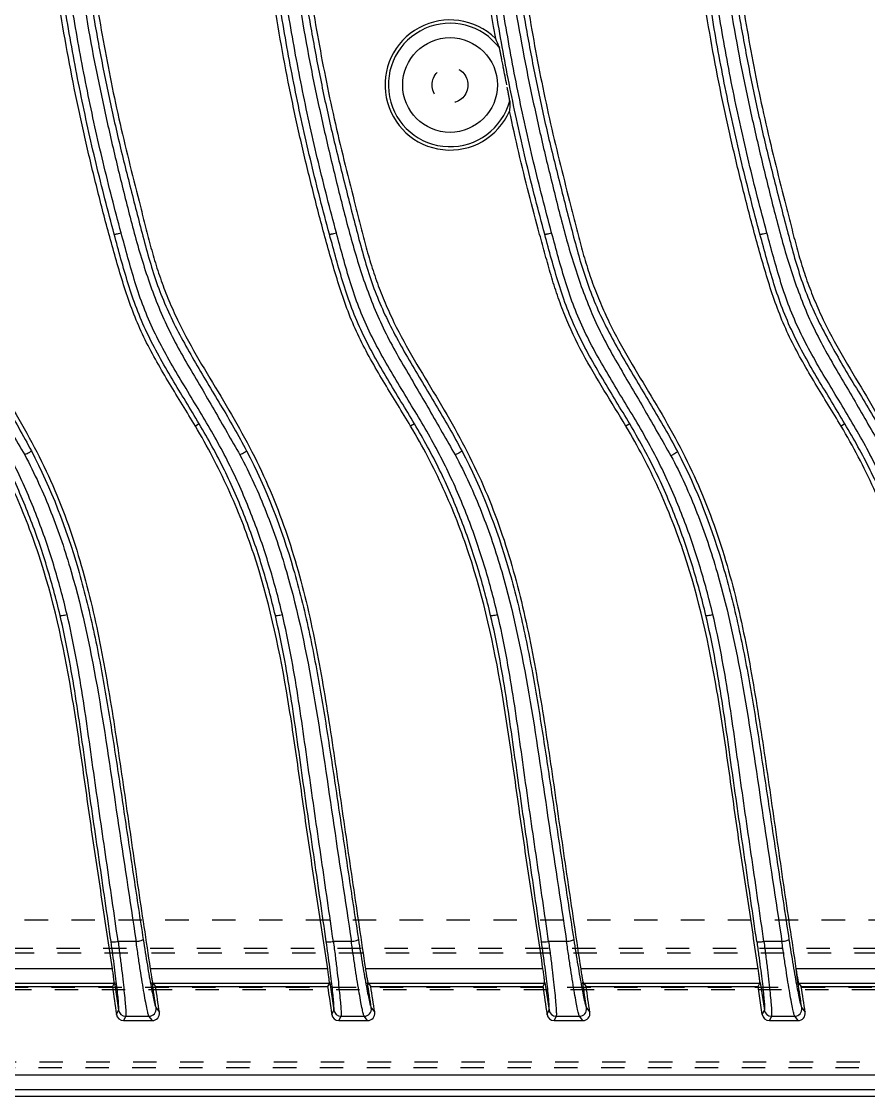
# Model space of a CAD drawing. Header units: millimetres. Extents: x -946 to 3963, y -10008 to 1396.
# Drawn here: x -6.6 to 52.4, y -13.9 to 61 of the extents above; entities that cross this region are included whole.
import ezdxf

# ---------------------------------------------------------------- set-up
doc = ezdxf.new("R2010")
doc.units = ezdxf.units.MM
doc.header["$LTSCALE"] = 16.335
doc.linetypes.add('HIDDEN', pattern=[0.2, 0.1, -0.1])
doc.layers.get('0').update_dxf_attribs({"linetype": 'CONTINUOUS'})
doc.layers.add('DEFAULT_2', color=8, linetype='HIDDEN')

msp = doc.modelspace()

# ---------------------------------------------------------------- linework, layer by layer
at = {"color": 7, "linetype": 'Continuous'}
for p, q in [((5.783, 32.962), (5.515, 32.803)), ((20.783, 32.962), (20.515, 32.803)), ((35.783, 32.962), (35.515, 32.803)), ((50.783, 32.962), (50.515, 32.803)), ((1.384, -3.115), (0.13, -3.115)), ((16.384, -3.115), (15.13, -3.115)), ((31.384, -3.115), (30.13, -3.115)), ((46.384, -3.115), (45.13, -3.115)), ((-0.264, -5.018), (-12.635, -5.018)), ((14.736, -5.018), (2.365, -5.018)), ((29.736, -5.018), (17.365, -5.018)), ((44.736, -5.018), (32.365, -5.018)), ((59.736, -5.018), (47.365, -5.018)), ((47.507, -5.967), (47.37, -5.056)), ((-0.123, -5.967), (-0.272, -6.25)), ((-0.123, -5.967), (0.163, -7.895)), ((2.507, -5.967), (2.74, -6.25)), ((14.877, -5.967), (14.728, -6.25)), ((14.877, -5.967), (15.163, -7.895)), ((17.507, -5.967), (17.74, -6.25)), ((29.877, -5.967), (29.728, -6.25)), ((29.877, -5.967), (30.163, -7.895)), ((32.507, -5.967), (32.74, -6.25)), ((44.728, -6.25), (44.877, -5.967)), ((44.877, -5.967), (45.163, -7.895)), ((-12.452, -6.017), (-0.149, -6.017)), ((-12.26, -6.25), (-0.272, -6.25)), ((2.548, -6.017), (14.851, -6.017)), ((2.74, -6.25), (14.728, -6.25)), ((17.548, -6.017), (29.851, -6.017)), ((17.74, -6.25), (29.728, -6.25)), ((32.548, -6.017), (44.851, -6.017)), ((32.74, -6.25), (44.728, -6.25)), ((45.017, -8.199), (44.728, -6.25)), ((47.548, -6.017), (59.851, -6.017)), ((47.548, -6.017), (47.74, -6.25)), ((47.74, -6.25), (59.728, -6.25)), ((0.017, -8.199), (0.163, -7.895)), ((2.773, -7.748), (3.009, -8.052)), ((15.017, -8.199), (15.163, -7.895)), ((17.773, -7.748), (18.009, -8.052)), ((30.017, -8.199), (30.163, -7.895)), ((32.773, -7.748), (33.009, -8.052)), ((45.017, -8.199), (45.163, -7.895)), ((47.773, -7.748), (48.009, -8.052)), ((0.657, -8.322), (0.511, -8.625)), ((0.511, -8.625), (2.515, -8.625)), ((0.657, -8.322), (2.279, -8.322)), ((2.515, -8.625), (2.279, -8.322)), ((15.657, -8.322), (15.511, -8.625)), ((15.511, -8.625), (17.515, -8.625)), ((15.657, -8.322), (17.279, -8.322)), ((17.515, -8.625), (17.279, -8.322)), ((30.657, -8.322), (30.511, -8.625)), ((30.511, -8.625), (32.515, -8.625)), ((30.657, -8.322), (32.279, -8.322)), ((32.515, -8.625), (32.279, -8.322)), ((45.657, -8.322), (45.511, -8.625)), ((45.511, -8.625), (47.515, -8.625)), ((45.657, -8.322), (47.279, -8.322)), ((47.515, -8.625), (47.279, -8.322)), ((113.459, -12.431), (-62.541, -12.431)), ((-62.517, -13.429), (113.434, -13.429)), ((139.64, -13.919), (-83.119, -13.919))]:
    msp.add_line(p, q, dxfattribs=at)
msp.add_circle((23.261, 56.581), 3.301, dxfattribs=at)
for centre, radius, start, end in [((176.359, 86.544), 152.301, 179.98605, 190.10122), ((23.261, 56.581), 4.533, 45.82728, 336.26085), ((23.261, 56.581), 4.3, 36.92668, 345.16131), ((0.511, -8.126), 0.499, 188.39382, 270.0061), ((0.658, -7.82), 0.501, 188.5979, 269.92974), ((2.277, -7.82), 0.501, 270.13867, 8.11568), ((15.511, -8.126), 0.499, 188.39382, 270.0061), ((15.658, -7.82), 0.501, 188.5979, 269.92974), ((17.277, -7.82), 0.501, 270.13867, 8.11568), ((30.511, -8.126), 0.499, 188.39382, 270.0061), ((30.658, -7.82), 0.501, 188.5979, 269.92974), ((32.277, -7.82), 0.501, 270.13867, 8.11568), ((45.511, -8.126), 0.499, 188.38789, 270.00033), ((45.657, -7.821), 0.501, 188.59068, 269.92141), ((47.277, -7.82), 0.501, 270.13866, 8.11564)]:
    msp.add_arc(centre, radius, start, end, dxfattribs=at)
for centre, major_axis, ratio, start_param, end_param in [((5185.829, 765.667), (4124.678, 3238.736), 0.999193, 2.623347, 2.623723), ((-1636.296, -250.811), (1641.435, -228.537), 0.999338, 0.285537, 0.286637), ((5200.829, 765.667), (4124.678, 3238.736), 0.999193, 2.623347, 2.623723), ((-1621.296, -250.811), (1641.435, -228.537), 0.999338, 0.285537, 0.286637), ((5215.829, 765.667), (4124.678, 3238.736), 0.999193, 2.623347, 2.623723), ((-1606.296, -250.811), (1641.435, -228.537), 0.999338, 0.285537, 0.286637), ((-1591.296, -250.811), (1641.435, -228.537), 0.999338, 0.285537, 0.286637)]:
    msp.add_ellipse(centre, major_axis=major_axis, ratio=ratio, start_param=start_param, end_param=end_param, dxfattribs=at)
for points, knots in [([(-19.222, 86.581), (-19.207, 84.161), (-19.105, 79.322), (-18.574, 72.081), (-17.697, 64.877), (-16.692, 58.913), (-15.689, 54.183), (-15.002, 51.241), (-14.425, 48.895), (-13.835, 46.553), (-13.185, 44.223), (-12.389, 41.94), (-11.704, 40.262), (-10.904, 38.635), (-10.013, 37.058), (-9.087, 35.501), (-8.178, 33.934), (-7.282, 32.361), (-6.681, 31.315), (-6.377, 30.794)], [0, 0, 0, 0, 0.125113, 0.250209, 0.375276, 0.5003, 0.562798, 0.625282, 0.656518, 0.687749, 0.750213, 0.781482, 0.812719, 0.843913, 0.875129, 0.906375, 0.937601, 0.968803, 1, 1, 1, 1]), ([(-18.723, 86.581), (-18.723, 84.168), (-18.607, 79.351), (-18.169, 73.35), (-17.645, 68.576), (-17.168, 65.01), (-16.609, 61.454), (-15.964, 57.911), (-15.23, 54.378), (-14.384, 50.859), (-13.634, 47.935), (-13.033, 45.601), (-12.551, 43.876), (-11.984, 42.191), (-11.291, 40.555), (-10.478, 38.965), (-9.292, 36.866), (-7.708, 34.272), (-6.486, 32.159), (-5.917, 31.075)], [0, 0, 0, 0, 0.125365, 0.25021, 0.312539, 0.374846, 0.43716, 0.499518, 0.561965, 0.624622, 0.687526, 0.718829, 0.74984, 0.780544, 0.811167, 0.842041, 0.873266, 0.936417, 1, 1, 1, 1]), ([(-18.338, 86.581), (-18.338, 82.63), (-18.104, 76.699), (-17.325, 68.834), (-16.641, 63.94), (-15.984, 60.043), (-15.438, 57.129), (-14.824, 54.23), (-14.142, 51.345), (-13.529, 48.952), (-13.047, 47.036), (-12.682, 45.599), (-12.282, 44.171), (-11.816, 42.763), (-11.272, 41.383), (-10.455, 39.582), (-9.253, 37.42), (-7.708, 34.891), (-6.215, 32.329), (-4.856, 29.692), (-3.69, 26.964), (-2.405, 23.224), (-1.446, 19.382), (-0.715, 15.499), (-0.069, 11.6), (0.644, 6.712), (1.484, 0.844), (2.073, -3.064), (2.365, -5.018)], [0, 0, 0, 0, 0.124968, 0.187465, 0.249961, 0.281211, 0.31246, 0.343711, 0.374959, 0.406206, 0.421837, 0.43747, 0.453094, 0.468719, 0.484358, 0.499999, 0.531246, 0.562507, 0.593754, 0.625011, 0.656262, 0.68752, 0.750005, 0.781257, 0.812506, 0.875004, 0.937502, 1, 1, 1, 1]), ([(5.515, 32.803), (4.923, 33.799), (4.002, 35.275), (2.825, 37.273), (2.002, 38.806), (1.29, 40.394), (0.702, 42.032), (0.19, 43.695), (-0.446, 45.925), (-1.182, 48.729), (-2.015, 52.104), (-2.763, 55.5), (-3.65, 60.051), (-4.571, 65.775), (-5.361, 72.686), (-5.835, 79.626), (-5.941, 84.263), (-5.941, 86.581)], [0, 0, 0, 0, 0.062488, 0.093776, 0.125042, 0.156257, 0.187508, 0.21881, 0.250084, 0.31256, 0.375057, 0.437555, 0.500052, 0.625038, 0.750024, 0.875012, 1, 1, 1, 1]), ([(-0.14, 46.18), (-0.582, 47.815), (-1.432, 51.103), (-2.532, 56.086), (-3.46, 61.116), (-4.475, 67.859), (-5.328, 76.347), (-5.556, 83.168), (-5.556, 86.581)], [0, 0, 0, 0, 0.124315, 0.249197, 0.37441, 0.499582, 0.749568, 1, 1, 1, 1]), ([(0.342, 46.281), (-0.098, 47.912), (-0.945, 51.193), (-2.043, 56.163), (-2.967, 61.18), (-3.979, 67.907), (-4.829, 76.373), (-5.057, 83.177), (-5.057, 86.581)], [0, 0, 0, 0, 0.124348, 0.249206, 0.374419, 0.499595, 0.749577, 1, 1, 1, 1]), ([(-4.222, 86.581), (-4.207, 84.161), (-4.105, 79.322), (-3.574, 72.081), (-2.697, 64.877), (-1.692, 58.913), (-0.689, 54.183), (-0.002, 51.241), (0.575, 48.895), (1.165, 46.553), (1.815, 44.223), (2.611, 41.94), (3.296, 40.262), (4.096, 38.635), (4.987, 37.058), (5.913, 35.501), (6.822, 33.934), (7.718, 32.361), (8.319, 31.315), (8.623, 30.794)], [0, 0, 0, 0, 0.125113, 0.250209, 0.375276, 0.5003, 0.562798, 0.625282, 0.656518, 0.687749, 0.750213, 0.781482, 0.812719, 0.843913, 0.875129, 0.906375, 0.937601, 0.968803, 1, 1, 1, 1]), ([(-3.723, 86.581), (-3.723, 84.168), (-3.607, 79.351), (-3.169, 73.35), (-2.645, 68.576), (-2.168, 65.01), (-1.609, 61.454), (-0.964, 57.911), (-0.23, 54.378), (0.616, 50.859), (1.366, 47.935), (1.967, 45.601), (2.449, 43.876), (3.016, 42.191), (3.709, 40.555), (4.522, 38.965), (5.708, 36.866), (7.292, 34.272), (8.514, 32.159), (9.083, 31.075)], [0, 0, 0, 0, 0.125365, 0.25021, 0.312539, 0.374846, 0.43716, 0.499518, 0.561965, 0.624622, 0.687526, 0.718829, 0.74984, 0.780544, 0.811167, 0.842041, 0.873266, 0.936417, 1, 1, 1, 1]), ([(-3.338, 86.581), (-3.338, 82.63), (-3.104, 76.699), (-2.325, 68.834), (-1.641, 63.94), (-0.984, 60.043), (-0.438, 57.129), (0.176, 54.23), (0.858, 51.345), (1.471, 48.952), (1.953, 47.036), (2.318, 45.599), (2.718, 44.171), (3.184, 42.763), (3.728, 41.383), (4.545, 39.582), (5.747, 37.42), (7.292, 34.891), (8.785, 32.329), (10.144, 29.692), (11.31, 26.964), (12.595, 23.224), (13.554, 19.382), (14.285, 15.499), (14.931, 11.6), (15.644, 6.712), (16.484, 0.844), (17.073, -3.064), (17.365, -5.018)], [0, 0, 0, 0, 0.124968, 0.187465, 0.249961, 0.281211, 0.31246, 0.343711, 0.374959, 0.406206, 0.421837, 0.43747, 0.453094, 0.468719, 0.484358, 0.499999, 0.531246, 0.562507, 0.593754, 0.625011, 0.656262, 0.68752, 0.750005, 0.781257, 0.812506, 0.875004, 0.937502, 1, 1, 1, 1]), ([(20.515, 32.803), (19.923, 33.799), (19.002, 35.275), (17.825, 37.273), (17.002, 38.806), (16.29, 40.394), (15.702, 42.032), (15.19, 43.695), (14.554, 45.925), (13.818, 48.728), (12.985, 52.104), (12.237, 55.5), (11.35, 60.051), (10.429, 65.775), (9.639, 72.686), (9.165, 79.626), (9.059, 84.263), (9.059, 86.581)], [0, 0, 0, 0, 0.062488, 0.093776, 0.125042, 0.156257, 0.187508, 0.21881, 0.250084, 0.31256, 0.375057, 0.437555, 0.500052, 0.625038, 0.750024, 0.875012, 1, 1, 1, 1]), ([(14.86, 46.18), (14.418, 47.815), (13.568, 51.103), (12.468, 56.086), (11.54, 61.116), (10.525, 67.859), (9.672, 76.347), (9.444, 83.168), (9.444, 86.581)], [0, 0, 0, 0, 0.124315, 0.249197, 0.37441, 0.499582, 0.749568, 1, 1, 1, 1]), ([(15.342, 46.281), (14.902, 47.912), (14.055, 51.193), (12.957, 56.163), (12.033, 61.18), (11.021, 67.907), (10.171, 76.373), (9.943, 83.177), (9.943, 86.581)], [0, 0, 0, 0, 0.124348, 0.249206, 0.374419, 0.499595, 0.749577, 1, 1, 1, 1]), ([(10.778, 86.581), (10.793, 84.161), (10.895, 79.322), (11.426, 72.081), (12.303, 64.877), (13.308, 58.913), (14.311, 54.183), (14.998, 51.241), (15.575, 48.895), (16.165, 46.553), (16.815, 44.223), (17.611, 41.94), (18.296, 40.262), (19.096, 38.635), (19.987, 37.058), (20.913, 35.501), (21.822, 33.934), (22.718, 32.361), (23.319, 31.315), (23.623, 30.794)], [0, 0, 0, 0, 0.125113, 0.250209, 0.375276, 0.5003, 0.562798, 0.625282, 0.656518, 0.687749, 0.750213, 0.781482, 0.812719, 0.843913, 0.875129, 0.906375, 0.937601, 0.968803, 1, 1, 1, 1]), ([(11.277, 86.581), (11.277, 84.168), (11.393, 79.351), (11.831, 73.35), (12.355, 68.576), (12.832, 65.01), (13.391, 61.454), (14.036, 57.911), (14.77, 54.378), (15.616, 50.859), (16.366, 47.935), (16.967, 45.601), (17.449, 43.876), (18.016, 42.191), (18.709, 40.555), (19.522, 38.965), (20.708, 36.866), (22.292, 34.272), (23.514, 32.159), (24.083, 31.075)], [0, 0, 0, 0, 0.125365, 0.25021, 0.312539, 0.374846, 0.43716, 0.499518, 0.561965, 0.624622, 0.687526, 0.718829, 0.74984, 0.780544, 0.811167, 0.842041, 0.873266, 0.936417, 1, 1, 1, 1]), ([(11.662, 86.581), (11.662, 82.63), (11.896, 76.699), (12.675, 68.834), (13.359, 63.94), (14.016, 60.043), (14.562, 57.129), (15.176, 54.23), (15.858, 51.345), (16.471, 48.952), (16.953, 47.036), (17.318, 45.599), (17.718, 44.171), (18.184, 42.763), (18.728, 41.383), (19.545, 39.582), (20.747, 37.42), (22.292, 34.891), (23.785, 32.329), (25.144, 29.692), (26.31, 26.964), (27.595, 23.224), (28.554, 19.382), (29.285, 15.499), (29.931, 11.6), (30.644, 6.712), (31.484, 0.844), (32.073, -3.064), (32.365, -5.018)], [0, 0, 0, 0, 0.124968, 0.187465, 0.249961, 0.281211, 0.31246, 0.343711, 0.374959, 0.406206, 0.421837, 0.43747, 0.453094, 0.468719, 0.484358, 0.499999, 0.531246, 0.562507, 0.593754, 0.625011, 0.656262, 0.68752, 0.750005, 0.781257, 0.812506, 0.875004, 0.937502, 1, 1, 1, 1]), ([(29.86, 46.18), (29.418, 47.815), (28.568, 51.103), (27.468, 56.086), (26.54, 61.116), (25.525, 67.859), (24.672, 76.347), (24.444, 83.168), (24.444, 86.581)], [0, 0, 0, 0, 0.124315, 0.249197, 0.37441, 0.499582, 0.749568, 1, 1, 1, 1]), ([(30.342, 46.281), (29.902, 47.912), (29.055, 51.193), (27.957, 56.163), (27.033, 61.18), (26.021, 67.907), (25.171, 76.373), (24.943, 83.177), (24.943, 86.581)], [0, 0, 0, 0, 0.124348, 0.249206, 0.374419, 0.499595, 0.749577, 1, 1, 1, 1]), ([(25.778, 86.581), (25.793, 84.159), (25.896, 79.315), (26.429, 72.067), (27.305, 64.856), (28.312, 58.887), (29.318, 54.153), (30.005, 51.208), (30.583, 48.859), (31.175, 46.515), (31.829, 44.184), (32.627, 41.9), (33.315, 40.22), (34.116, 38.593), (35.01, 37.015), (35.938, 35.457), (36.848, 33.889), (37.745, 32.314), (38.346, 31.266), (38.65, 30.744)], [0, 0, 0, 0, 0.125114, 0.25021, 0.375277, 0.5003, 0.562799, 0.625283, 0.656519, 0.68775, 0.750214, 0.781482, 0.812719, 0.843914, 0.87513, 0.906376, 0.937601, 0.968803, 1, 1, 1, 1]), ([(26.277, 86.581), (26.277, 84.164), (26.394, 79.339), (26.833, 73.327), (27.358, 68.545), (27.837, 64.973), (28.398, 61.412), (29.045, 57.864), (29.782, 54.326), (30.631, 50.802), (31.381, 47.874), (31.984, 45.537), (32.469, 43.812), (33.04, 42.127), (33.738, 40.494), (34.554, 38.906), (35.742, 36.811), (37.324, 34.219), (38.542, 32.108), (39.109, 31.025)], [0, 0, 0, 0, 0.125467, 0.250402, 0.312772, 0.375117, 0.437466, 0.499857, 0.562336, 0.625025, 0.687958, 0.719263, 0.750266, 0.780951, 0.811548, 0.842382, 0.873552, 0.936569, 1, 1, 1, 1]), ([(26.662, 86.581), (26.662, 82.63), (26.896, 76.699), (27.675, 68.834), (28.359, 63.94), (29.016, 60.043), (29.562, 57.129), (30.176, 54.23), (30.858, 51.345), (31.471, 48.952), (31.953, 47.036), (32.318, 45.599), (32.718, 44.171), (33.184, 42.763), (33.728, 41.383), (34.545, 39.582), (35.747, 37.42), (37.292, 34.891), (38.785, 32.329), (40.144, 29.692), (41.31, 26.964), (42.595, 23.224), (43.554, 19.382), (44.285, 15.499), (44.931, 11.6), (45.644, 6.712), (46.484, 0.844), (47.073, -3.064), (47.365, -5.018)], [0, 0, 0, 0, 0.124968, 0.187465, 0.249961, 0.281211, 0.31246, 0.343711, 0.374959, 0.406206, 0.421837, 0.43747, 0.453094, 0.468719, 0.484358, 0.499999, 0.531246, 0.562507, 0.593754, 0.625011, 0.656262, 0.68752, 0.750005, 0.781257, 0.812506, 0.875004, 0.937502, 1, 1, 1, 1]), ([(50.515, 32.803), (49.923, 33.799), (49.002, 35.275), (47.825, 37.273), (47.002, 38.806), (46.29, 40.394), (45.702, 42.032), (45.19, 43.695), (44.554, 45.925), (43.818, 48.729), (42.985, 52.104), (42.237, 55.5), (41.35, 60.051), (40.429, 65.775), (39.639, 72.686), (39.165, 79.626), (39.059, 84.263), (39.059, 86.581)], [0, 0, 0, 0, 0.062488, 0.093776, 0.125042, 0.156257, 0.187508, 0.21881, 0.250084, 0.31256, 0.375057, 0.437555, 0.500052, 0.625038, 0.750024, 0.875012, 1, 1, 1, 1]), ([(44.86, 46.18), (44.418, 47.815), (43.568, 51.103), (42.468, 56.086), (41.54, 61.116), (40.525, 67.859), (39.672, 76.347), (39.444, 83.168), (39.444, 86.581)], [0, 0, 0, 0, 0.124315, 0.249197, 0.37441, 0.499582, 0.749568, 1, 1, 1, 1]), ([(45.342, 46.281), (44.902, 47.912), (44.055, 51.193), (42.957, 56.163), (42.033, 61.18), (41.021, 67.907), (40.171, 76.373), (39.943, 83.177), (39.943, 86.581)], [0, 0, 0, 0, 0.124348, 0.249206, 0.374419, 0.499595, 0.749577, 1, 1, 1, 1]), ([(40.778, 86.581), (40.793, 84.161), (40.895, 79.322), (41.426, 72.081), (42.303, 64.877), (43.308, 58.913), (44.311, 54.183), (44.998, 51.241), (45.575, 48.895), (46.165, 46.553), (46.815, 44.223), (47.611, 41.94), (48.296, 40.262), (49.096, 38.635), (49.987, 37.058), (50.913, 35.501), (51.822, 33.934), (52.718, 32.361), (53.319, 31.315), (53.623, 30.794)], [0, 0, 0, 0, 0.125113, 0.250209, 0.375276, 0.5003, 0.562798, 0.625282, 0.656518, 0.687749, 0.750213, 0.781482, 0.812719, 0.843913, 0.875129, 0.906375, 0.937601, 0.968803, 1, 1, 1, 1]), ([(41.277, 86.581), (41.277, 84.168), (41.393, 79.351), (41.831, 73.35), (42.355, 68.576), (42.832, 65.01), (43.391, 61.454), (44.036, 57.911), (44.77, 54.378), (45.616, 50.859), (46.366, 47.935), (46.967, 45.601), (47.449, 43.876), (48.016, 42.191), (48.709, 40.555), (49.522, 38.965), (50.708, 36.866), (52.292, 34.272), (53.514, 32.159), (54.083, 31.075)], [0, 0, 0, 0, 0.125365, 0.25021, 0.312539, 0.374846, 0.43716, 0.499518, 0.561965, 0.624622, 0.687526, 0.718829, 0.74984, 0.780544, 0.811167, 0.842041, 0.873266, 0.936417, 1, 1, 1, 1]), ([(41.662, 86.581), (41.662, 82.63), (41.896, 76.699), (42.675, 68.834), (43.359, 63.94), (44.016, 60.043), (44.562, 57.129), (45.176, 54.23), (45.858, 51.345), (46.471, 48.952), (46.953, 47.036), (47.318, 45.599), (47.718, 44.171), (48.184, 42.763), (48.728, 41.383), (49.545, 39.582), (50.747, 37.42), (52.292, 34.891), (53.785, 32.329), (55.144, 29.692), (56.31, 26.964), (57.595, 23.224), (58.554, 19.382), (59.285, 15.499), (59.931, 11.6), (60.644, 6.712), (61.484, 0.844), (62.073, -3.064), (62.365, -5.018)], [0, 0, 0, 0, 0.124968, 0.187465, 0.249961, 0.281211, 0.31246, 0.343711, 0.374959, 0.406206, 0.421837, 0.43747, 0.453094, 0.468719, 0.484358, 0.499999, 0.531246, 0.562507, 0.593754, 0.625011, 0.656262, 0.68752, 0.750005, 0.781257, 0.812506, 0.875004, 0.937502, 1, 1, 1, 1]), ([(26.42, 59.832), (26.442, 59.782), (26.539, 59.562), (26.631, 59.339), (26.698, 59.164)], [0, 0, 0, 0, 0.225179, 1, 1, 1, 1]), ([(26.895, 58.227), (26.876, 58.324), (26.839, 58.513), (26.784, 58.78), (26.744, 58.98), (26.714, 59.103), (26.704, 59.148), (26.698, 59.164)], [0, 0, 0, 0, 0.310061, 0.603116, 0.854687, 0.947646, 1, 1, 1, 1]), ([(27.217, 56.581), (27.136, 56.993), (27.028, 57.542), (26.921, 58.091), (26.895, 58.227)], [0, 0, 0, 0, 0.751734, 1, 1, 1, 1]), ([(27.417, 55.48), (27.417, 55.496), (27.407, 55.541), (27.391, 55.666), (27.352, 55.866), (27.302, 56.134), (27.266, 56.323), (27.247, 56.42)], [0, 0, 0, 0, 0.050515, 0.143726, 0.395813, 0.689394, 1, 1, 1, 1]), ([(27.417, 55.48), (27.419, 55.412), (27.421, 55.171), (27.417, 54.93), (27.41, 54.756)], [0, 0, 0, 0, 0.279563, 1, 1, 1, 1]), ([(35.515, 32.803), (35.013, 33.647), (33.979, 35.318), (32.467, 37.85), (31.413, 40.075), (30.73, 41.919), (30.291, 43.326), (29.895, 44.746), (29.374, 46.64), (28.742, 49.014), (28.041, 51.877), (27.615, 53.795), (27.41, 54.756)], [0, 0, 0, 0, 0.124986, 0.250002, 0.374998, 0.437519, 0.500011, 0.562527, 0.625034, 0.750015, 0.875009, 1, 1, 1, 1]), ([(-3.426, 19.67), (-3.702, 20.831), (-4.321, 23.138), (-5.293, 25.965), (-6.201, 28.183), (-6.953, 29.83), (-7.791, 31.45), (-9.007, 33.581), (-10.305, 35.671), (-11.541, 37.795), (-12.39, 39.414), (-13.111, 41.083), (-13.883, 43.369), (-14.343, 45.117), (-14.658, 46.281)], [0, 0, 0, 0, 0.12326, 0.24665, 0.308615, 0.370899, 0.433673, 0.496983, 0.624403, 0.687877, 0.750838, 0.813258, 0.875457, 1, 1, 1, 1]), ([(-0.14, 46.179), (-0.137, 46.176), (-0.12, 46.178), (-0.092, 46.18), (-0.046, 46.188), (0.042, 46.205), (0.174, 46.237), (0.285, 46.265), (0.342, 46.281)], [0, 0, 0, 0, 0.026262, 0.086635, 0.180516, 0.306672, 0.637085, 1, 1, 1, 1]), ([(5.782, 32.961), (5.163, 34.011), (4.196, 35.567), (2.97, 37.681), (2.122, 39.309), (1.403, 40.991), (0.632, 43.279), (0.173, 45.023), (-0.14, 46.18)], [0, 0, 0, 0, 0.250929, 0.377174, 0.503202, 0.628744, 0.753253, 1, 1, 1, 1]), ([(11.574, 19.67), (11.298, 20.831), (10.679, 23.138), (9.707, 25.965), (8.799, 28.183), (8.047, 29.83), (7.209, 31.45), (5.993, 33.581), (4.695, 35.671), (3.459, 37.795), (2.61, 39.414), (1.889, 41.083), (1.117, 43.369), (0.657, 45.117), (0.342, 46.281)], [0, 0, 0, 0, 0.12326, 0.24665, 0.308615, 0.370899, 0.433673, 0.496983, 0.624403, 0.687877, 0.750838, 0.813258, 0.875457, 1, 1, 1, 1]), ([(14.86, 46.179), (14.863, 46.176), (14.88, 46.178), (14.908, 46.18), (14.954, 46.188), (15.042, 46.205), (15.174, 46.237), (15.285, 46.265), (15.342, 46.281)], [0, 0, 0, 0, 0.026262, 0.086635, 0.180516, 0.306672, 0.637085, 1, 1, 1, 1]), ([(20.782, 32.961), (20.163, 34.011), (19.196, 35.567), (17.97, 37.681), (17.122, 39.309), (16.403, 40.991), (15.632, 43.279), (15.173, 45.023), (14.86, 46.18)], [0, 0, 0, 0, 0.250929, 0.377174, 0.503202, 0.628744, 0.753253, 1, 1, 1, 1]), ([(26.574, 19.67), (26.298, 20.831), (25.679, 23.138), (24.707, 25.965), (23.799, 28.183), (23.047, 29.83), (22.209, 31.45), (20.993, 33.581), (19.695, 35.671), (18.459, 37.795), (17.61, 39.414), (16.889, 41.083), (16.117, 43.369), (15.657, 45.117), (15.342, 46.281)], [0, 0, 0, 0, 0.12326, 0.24665, 0.308615, 0.370899, 0.433673, 0.496983, 0.624403, 0.687877, 0.750838, 0.813258, 0.875457, 1, 1, 1, 1]), ([(29.86, 46.179), (29.863, 46.176), (29.88, 46.178), (29.908, 46.179), (29.954, 46.188), (30.042, 46.205), (30.174, 46.237), (30.285, 46.265), (30.342, 46.281)], [0, 0, 0, 0, 0.026262, 0.086635, 0.180516, 0.306672, 0.637085, 1, 1, 1, 1]), ([(35.782, 32.961), (35.163, 34.011), (34.196, 35.567), (32.97, 37.681), (32.122, 39.309), (31.403, 40.991), (30.632, 43.278), (30.173, 45.023), (29.86, 46.18)], [0, 0, 0, 0, 0.250929, 0.377174, 0.503202, 0.628744, 0.753253, 1, 1, 1, 1]), ([(41.574, 19.67), (41.298, 20.831), (40.679, 23.138), (39.707, 25.965), (38.799, 28.183), (38.047, 29.83), (37.209, 31.45), (35.993, 33.581), (34.695, 35.671), (33.459, 37.795), (32.61, 39.414), (31.889, 41.083), (31.117, 43.369), (30.657, 45.117), (30.342, 46.281)], [0, 0, 0, 0, 0.12326, 0.24665, 0.308615, 0.370899, 0.433673, 0.496982, 0.624403, 0.687877, 0.750838, 0.813258, 0.875457, 1, 1, 1, 1]), ([(44.86, 46.179), (44.863, 46.176), (44.88, 46.178), (44.908, 46.18), (44.954, 46.188), (45.042, 46.205), (45.174, 46.237), (45.285, 46.265), (45.342, 46.281)], [0, 0, 0, 0, 0.026262, 0.086635, 0.180516, 0.306672, 0.637085, 1, 1, 1, 1]), ([(50.782, 32.961), (50.163, 34.011), (49.196, 35.567), (47.97, 37.681), (47.122, 39.309), (46.403, 40.991), (45.632, 43.279), (45.173, 45.023), (44.86, 46.18)], [0, 0, 0, 0, 0.250929, 0.377174, 0.503202, 0.628744, 0.753253, 1, 1, 1, 1]), ([(56.574, 19.67), (56.298, 20.831), (55.679, 23.138), (54.707, 25.965), (53.799, 28.183), (53.047, 29.83), (52.209, 31.45), (50.993, 33.581), (49.695, 35.671), (48.459, 37.795), (47.61, 39.414), (46.889, 41.083), (46.117, 43.369), (45.657, 45.117), (45.342, 46.281)], [0, 0, 0, 0, 0.12326, 0.24665, 0.308615, 0.370899, 0.433673, 0.496983, 0.624403, 0.687877, 0.750838, 0.813258, 0.875457, 1, 1, 1, 1]), ([(-0.264, -5.018), (-0.504, -3.403), (-0.994, -0.174), (-1.727, 4.67), (-2.391, 9.524), (-3.339, 15.984), (-4.742, 22.399), (-7.128, 28.496), (-8.65, 31.398), (-9.485, 32.803)], [0, 0, 0, 0, 0.124971, 0.249941, 0.374913, 0.499883, 0.749829, 0.874927, 1, 1, 1, 1]), ([(-3.912, 19.602), (-4.188, 20.763), (-4.809, 23.072), (-5.983, 26.467), (-7.419, 29.791), (-8.598, 31.91), (-9.218, 32.961)], [0, 0, 0, 0, 0.248265, 0.496619, 0.746256, 1, 1, 1, 1]), ([(14.736, -5.018), (14.496, -3.403), (14.006, -0.174), (13.273, 4.67), (12.609, 9.524), (11.661, 15.984), (10.258, 22.399), (7.872, 28.496), (6.35, 31.398), (5.515, 32.803)], [0, 0, 0, 0, 0.124971, 0.249941, 0.374913, 0.499883, 0.749829, 0.874927, 1, 1, 1, 1]), ([(11.088, 19.602), (10.812, 20.763), (10.191, 23.072), (9.017, 26.467), (7.581, 29.791), (6.402, 31.91), (5.782, 32.961)], [0, 0, 0, 0, 0.248265, 0.496619, 0.746256, 1, 1, 1, 1]), ([(29.736, -5.018), (29.496, -3.403), (29.006, -0.174), (28.273, 4.67), (27.609, 9.524), (26.661, 15.984), (25.258, 22.399), (22.872, 28.496), (21.35, 31.398), (20.515, 32.803)], [0, 0, 0, 0, 0.124971, 0.249941, 0.374913, 0.499883, 0.749829, 0.874927, 1, 1, 1, 1]), ([(26.088, 19.602), (25.812, 20.763), (25.191, 23.072), (24.017, 26.467), (22.581, 29.791), (21.402, 31.91), (20.782, 32.961)], [0, 0, 0, 0, 0.248265, 0.496619, 0.746256, 1, 1, 1, 1]), ([(44.736, -5.018), (44.496, -3.403), (44.006, -0.174), (43.274, 4.67), (42.61, 9.524), (41.66, 15.984), (40.258, 22.398), (37.872, 28.496), (36.35, 31.398), (35.515, 32.803)], [0, 0, 0, 0, 0.12497, 0.249939, 0.374908, 0.499877, 0.749826, 0.874926, 1, 1, 1, 1]), ([(41.088, 19.602), (40.812, 20.763), (40.191, 23.072), (39.017, 26.467), (37.581, 29.791), (36.402, 31.91), (35.782, 32.961)], [0, 0, 0, 0, 0.248265, 0.496619, 0.746256, 1, 1, 1, 1]), ([(59.736, -5.018), (59.496, -3.403), (59.006, -0.174), (58.273, 4.67), (57.609, 9.524), (56.661, 15.984), (55.258, 22.399), (52.872, 28.496), (51.35, 31.398), (50.515, 32.803)], [0, 0, 0, 0, 0.124971, 0.249941, 0.374913, 0.499883, 0.749829, 0.874927, 1, 1, 1, 1]), ([(56.088, 19.602), (55.812, 20.763), (55.191, 23.072), (54.017, 26.467), (52.581, 29.791), (51.402, 31.91), (50.782, 32.961)], [0, 0, 0, 0, 0.248265, 0.496619, 0.746256, 1, 1, 1, 1]), ([(-5.917, 31.075), (-5.917, 31.07), (-5.932, 31.058), (-5.956, 31.038), (-6, 31.008), (-6.084, 30.955), (-6.212, 30.882), (-6.321, 30.824), (-6.377, 30.795)], [0, 0, 0, 0, 0.027762, 0.090328, 0.186805, 0.315402, 0.64725, 1, 1, 1, 1]), ([(-6.377, 30.794), (-5.692, 29.504), (-4.478, 26.841), (-2.62, 21.303), (-1.157, 14.149), (0.067, 5.507), (0.952, -0.242), (1.384, -3.115)], [0, 0, 0, 0, 0.125341, 0.250613, 0.500729, 0.750551, 1, 1, 1, 1]), ([(-5.917, 31.075), (-4.547, 28.467), (-2.959, 24.303), (-1.549, 18.595), (-0.741, 14.277), (-0.064, 9.956), (0.579, 5.639), (1.223, 1.329), (1.657, -1.542), (1.878, -2.976)], [0, 0, 0, 0, 0.251921, 0.377726, 0.502732, 0.627362, 0.751741, 0.875924, 1, 1, 1, 1]), ([(9.083, 31.075), (9.083, 31.07), (9.068, 31.058), (9.044, 31.038), (9, 31.008), (8.916, 30.955), (8.788, 30.882), (8.679, 30.824), (8.623, 30.795)], [0, 0, 0, 0, 0.027762, 0.090328, 0.186805, 0.315402, 0.64725, 1, 1, 1, 1]), ([(8.623, 30.794), (9.308, 29.504), (10.522, 26.841), (12.38, 21.303), (13.843, 14.149), (15.067, 5.507), (15.952, -0.242), (16.384, -3.115)], [0, 0, 0, 0, 0.125341, 0.250613, 0.500729, 0.750551, 1, 1, 1, 1]), ([(9.083, 31.075), (10.453, 28.467), (12.041, 24.303), (13.451, 18.595), (14.259, 14.277), (14.936, 9.956), (15.579, 5.639), (16.223, 1.329), (16.657, -1.542), (16.878, -2.976)], [0, 0, 0, 0, 0.251921, 0.377726, 0.502732, 0.627362, 0.751741, 0.875924, 1, 1, 1, 1]), ([(24.083, 31.075), (24.083, 31.07), (24.068, 31.058), (24.044, 31.038), (24, 31.008), (23.916, 30.955), (23.788, 30.882), (23.679, 30.824), (23.623, 30.795)], [0, 0, 0, 0, 0.027762, 0.090328, 0.186805, 0.315402, 0.64725, 1, 1, 1, 1]), ([(23.623, 30.794), (24.308, 29.504), (25.522, 26.841), (27.38, 21.303), (28.843, 14.149), (30.067, 5.507), (30.952, -0.242), (31.384, -3.115)], [0, 0, 0, 0, 0.125341, 0.250613, 0.500729, 0.750551, 1, 1, 1, 1]), ([(24.083, 31.075), (25.453, 28.467), (27.041, 24.303), (28.451, 18.595), (29.259, 14.277), (29.936, 9.956), (30.579, 5.639), (31.223, 1.329), (31.657, -1.542), (31.878, -2.976)], [0, 0, 0, 0, 0.251921, 0.377726, 0.502732, 0.627362, 0.751741, 0.875924, 1, 1, 1, 1]), ([(39.109, 31.025), (39.109, 31.02), (39.094, 31.008), (39.071, 30.988), (39.027, 30.958), (38.942, 30.905), (38.814, 30.833), (38.706, 30.774), (38.649, 30.745)], [0, 0, 0, 0, 0.027762, 0.090309, 0.186757, 0.315328, 0.647158, 1, 1, 1, 1]), ([(38.65, 30.744), (39.331, 29.456), (40.54, 26.795), (42.387, 21.263), (43.846, 14.121), (45.069, 5.494), (45.952, -0.246), (46.384, -3.115)], [0, 0, 0, 0, 0.125341, 0.250611, 0.500729, 0.75055, 1, 1, 1, 1]), ([(39.109, 31.025), (40.474, 28.421), (42.053, 24.262), (43.457, 18.563), (44.263, 14.252), (44.939, 9.937), (45.581, 5.626), (46.224, 1.322), (46.658, -1.544), (46.878, -2.976)], [0, 0, 0, 0, 0.251831, 0.377627, 0.50266, 0.627309, 0.751704, 0.875906, 1, 1, 1, 1]), ([(-3.912, 19.602), (-3.909, 19.598), (-3.892, 19.595), (-3.863, 19.594), (-3.816, 19.598), (-3.727, 19.609), (-3.595, 19.633), (-3.484, 19.657), (-3.426, 19.67)], [0, 0, 0, 0, 0.029507, 0.091032, 0.185111, 0.310805, 0.639099, 1, 1, 1, 1]), ([(-0.364, -3.124), (-0.637, -1.222), (-1.187, 2.582), (-2.025, 8.287), (-2.796, 13.981), (-3.471, 17.75), (-3.912, 19.602)], [0, 0, 0, 0, 0.250489, 0.501295, 0.751825, 1, 1, 1, 1]), ([(0.13, -3.115), (-0.143, -1.213), (-0.693, 2.594), (-1.531, 8.306), (-2.304, 14.019), (-2.982, 17.806), (-3.426, 19.67)], [0, 0, 0, 0, 0.250024, 0.500302, 0.750758, 1, 1, 1, 1]), ([(11.088, 19.602), (11.091, 19.598), (11.108, 19.595), (11.137, 19.594), (11.184, 19.598), (11.273, 19.609), (11.405, 19.633), (11.516, 19.657), (11.574, 19.67)], [0, 0, 0, 0, 0.029507, 0.091032, 0.185111, 0.310805, 0.639099, 1, 1, 1, 1]), ([(14.636, -3.124), (14.363, -1.222), (13.813, 2.582), (12.975, 8.287), (12.204, 13.981), (11.529, 17.75), (11.088, 19.602)], [0, 0, 0, 0, 0.250489, 0.501295, 0.751825, 1, 1, 1, 1]), ([(15.13, -3.115), (14.857, -1.213), (14.307, 2.594), (13.469, 8.306), (12.696, 14.019), (12.018, 17.806), (11.574, 19.67)], [0, 0, 0, 0, 0.250024, 0.500302, 0.750758, 1, 1, 1, 1]), ([(26.088, 19.602), (26.091, 19.598), (26.108, 19.595), (26.137, 19.594), (26.184, 19.598), (26.273, 19.609), (26.405, 19.633), (26.516, 19.657), (26.574, 19.67)], [0, 0, 0, 0, 0.029507, 0.091032, 0.185111, 0.310805, 0.639099, 1, 1, 1, 1]), ([(29.636, -3.124), (29.363, -1.222), (28.813, 2.582), (27.975, 8.287), (27.204, 13.981), (26.529, 17.75), (26.088, 19.602)], [0, 0, 0, 0, 0.250489, 0.501295, 0.751825, 1, 1, 1, 1]), ([(30.13, -3.115), (29.857, -1.213), (29.307, 2.594), (28.469, 8.306), (27.696, 14.019), (27.018, 17.806), (26.574, 19.67)], [0, 0, 0, 0, 0.250024, 0.500302, 0.750758, 1, 1, 1, 1]), ([(41.088, 19.602), (41.091, 19.598), (41.108, 19.595), (41.137, 19.594), (41.184, 19.598), (41.273, 19.609), (41.405, 19.633), (41.516, 19.657), (41.574, 19.67)], [0, 0, 0, 0, 0.029507, 0.091032, 0.185111, 0.310805, 0.639099, 1, 1, 1, 1]), ([(44.636, -3.124), (44.363, -1.222), (43.813, 2.582), (42.975, 8.287), (42.204, 13.981), (41.529, 17.75), (41.088, 19.602)], [0, 0, 0, 0, 0.250489, 0.501295, 0.751825, 1, 1, 1, 1]), ([(45.13, -3.115), (44.857, -1.213), (44.307, 2.594), (43.469, 8.306), (42.696, 14.019), (42.018, 17.806), (41.574, 19.67)], [0, 0, 0, 0, 0.250024, 0.500302, 0.750758, 1, 1, 1, 1]), ([(1.384, -3.115), (1.445, -3.106), (1.562, -3.085), (1.713, -3.051), (1.816, -3.019), (1.863, -2.994), (1.878, -2.982), (1.878, -2.976)], [0, 0, 0, 0, 0.355667, 0.682096, 0.903263, 0.966961, 1, 1, 1, 1]), ([(1.878, -2.976), (1.971, -3.575), (2.11, -4.442), (2.298, -5.541), (2.424, -6.238), (2.535, -6.817), (2.63, -7.261), (2.696, -7.541), (2.743, -7.686), (2.762, -7.733), (2.773, -7.748)], [0, 0, 0, 0, 0.37436, 0.541579, 0.688687, 0.811348, 0.905747, 0.968928, 0.98842, 1, 1, 1, 1]), ([(16.384, -3.115), (16.445, -3.106), (16.562, -3.085), (16.713, -3.051), (16.816, -3.019), (16.863, -2.994), (16.878, -2.982), (16.878, -2.976)], [0, 0, 0, 0, 0.355667, 0.682096, 0.903263, 0.966961, 1, 1, 1, 1]), ([(16.878, -2.976), (16.971, -3.575), (17.11, -4.442), (17.298, -5.541), (17.424, -6.238), (17.535, -6.817), (17.63, -7.261), (17.696, -7.541), (17.743, -7.686), (17.762, -7.733), (17.773, -7.748)], [0, 0, 0, 0, 0.37436, 0.541579, 0.688687, 0.811348, 0.905747, 0.968928, 0.98842, 1, 1, 1, 1]), ([(31.384, -3.115), (31.445, -3.106), (31.562, -3.085), (31.713, -3.051), (31.816, -3.019), (31.863, -2.994), (31.878, -2.982), (31.878, -2.976)], [0, 0, 0, 0, 0.355667, 0.682096, 0.903263, 0.966961, 1, 1, 1, 1]), ([(31.878, -2.976), (31.971, -3.575), (32.11, -4.442), (32.298, -5.541), (32.424, -6.238), (32.535, -6.817), (32.63, -7.261), (32.696, -7.541), (32.743, -7.686), (32.762, -7.733), (32.773, -7.748)], [0, 0, 0, 0, 0.37436, 0.541579, 0.688687, 0.811348, 0.905747, 0.968928, 0.98842, 1, 1, 1, 1]), ([(46.384, -3.115), (46.445, -3.106), (46.562, -3.085), (46.713, -3.051), (46.816, -3.019), (46.863, -2.994), (46.878, -2.982), (46.878, -2.976)], [0, 0, 0, 0, 0.355658, 0.682104, 0.903273, 0.966963, 1, 1, 1, 1]), ([(46.878, -2.976), (46.971, -3.575), (47.11, -4.442), (47.298, -5.541), (47.424, -6.238), (47.535, -6.817), (47.63, -7.261), (47.696, -7.541), (47.743, -7.686), (47.762, -7.733), (47.773, -7.748)], [0, 0, 0, 0, 0.374352, 0.541568, 0.688674, 0.811335, 0.905734, 0.96892, 0.988416, 1, 1, 1, 1]), ([(0.163, -7.895), (0.169, -7.878), (0.174, -7.83), (0.176, -7.74), (0.172, -7.61), (0.158, -7.362), (0.123, -6.961), (0.062, -6.381), (-0.02, -5.684), (-0.159, -4.585), (-0.279, -3.721), (-0.365, -3.124)], [0, 0, 0, 0, 0.010917, 0.029705, 0.056592, 0.091671, 0.185367, 0.307909, 0.455421, 0.623443, 1, 1, 1, 1]), ([(-0.364, -3.123), (-0.362, -3.128), (-0.347, -3.136), (-0.296, -3.146), (-0.192, -3.147), (-0.042, -3.137), (0.072, -3.124), (0.13, -3.115)], [0, 0, 0, 0, 0.031673, 0.092671, 0.316242, 0.644191, 1, 1, 1, 1]), ([(0.13, -3.116), (0.174, -3.452), (0.259, -4.105), (0.375, -5.05), (0.475, -5.917), (0.557, -6.679), (0.618, -7.312), (0.653, -7.748), (0.667, -8.018), (0.671, -8.158), (0.668, -8.254), (0.664, -8.306), (0.657, -8.322)], [0, 0, 0, 0, 0.194137, 0.377438, 0.545452, 0.69374, 0.816498, 0.909666, 0.944567, 0.97137, 0.989876, 1, 1, 1, 1]), ([(2.279, -8.322), (2.268, -8.306), (2.249, -8.255), (2.22, -8.158), (2.186, -8.017), (2.126, -7.748), (2.042, -7.311), (1.93, -6.678), (1.804, -5.917), (1.668, -5.051), (1.526, -4.106), (1.432, -3.452), (1.384, -3.116)], [0, 0, 0, 0, 0.010913, 0.030167, 0.057638, 0.093108, 0.187054, 0.310002, 0.457812, 0.624942, 0.807105, 1, 1, 1, 1]), ([(15.163, -7.895), (15.169, -7.878), (15.174, -7.83), (15.176, -7.74), (15.172, -7.61), (15.158, -7.362), (15.123, -6.961), (15.062, -6.381), (14.98, -5.684), (14.841, -4.585), (14.721, -3.721), (14.635, -3.124)], [0, 0, 0, 0, 0.010917, 0.029705, 0.056592, 0.091671, 0.185367, 0.307909, 0.455421, 0.623443, 1, 1, 1, 1]), ([(14.636, -3.123), (14.638, -3.128), (14.653, -3.136), (14.704, -3.146), (14.808, -3.147), (14.958, -3.137), (15.072, -3.124), (15.13, -3.115)], [0, 0, 0, 0, 0.031673, 0.092671, 0.316242, 0.644191, 1, 1, 1, 1]), ([(15.13, -3.116), (15.174, -3.452), (15.259, -4.105), (15.375, -5.05), (15.475, -5.917), (15.557, -6.679), (15.618, -7.312), (15.653, -7.748), (15.667, -8.018), (15.671, -8.158), (15.668, -8.254), (15.664, -8.306), (15.657, -8.322)], [0, 0, 0, 0, 0.194137, 0.377438, 0.545452, 0.69374, 0.816498, 0.909666, 0.944567, 0.97137, 0.989876, 1, 1, 1, 1]), ([(17.279, -8.322), (17.268, -8.306), (17.249, -8.255), (17.22, -8.158), (17.186, -8.017), (17.126, -7.748), (17.042, -7.311), (16.93, -6.678), (16.804, -5.917), (16.668, -5.051), (16.526, -4.106), (16.432, -3.452), (16.384, -3.116)], [0, 0, 0, 0, 0.010913, 0.030167, 0.057638, 0.093108, 0.187054, 0.310002, 0.457812, 0.624942, 0.807105, 1, 1, 1, 1]), ([(30.163, -7.895), (30.169, -7.878), (30.174, -7.83), (30.176, -7.74), (30.172, -7.61), (30.158, -7.362), (30.123, -6.961), (30.062, -6.381), (29.98, -5.684), (29.841, -4.585), (29.721, -3.721), (29.635, -3.124)], [0, 0, 0, 0, 0.010917, 0.029705, 0.056592, 0.091671, 0.185367, 0.307909, 0.455421, 0.623443, 1, 1, 1, 1]), ([(29.636, -3.123), (29.638, -3.128), (29.653, -3.136), (29.704, -3.146), (29.808, -3.147), (29.958, -3.137), (30.072, -3.124), (30.13, -3.115)], [0, 0, 0, 0, 0.031673, 0.092671, 0.316242, 0.644191, 1, 1, 1, 1]), ([(30.13, -3.116), (30.174, -3.452), (30.259, -4.105), (30.375, -5.05), (30.475, -5.917), (30.557, -6.679), (30.618, -7.312), (30.653, -7.748), (30.667, -8.018), (30.671, -8.158), (30.668, -8.254), (30.664, -8.306), (30.657, -8.322)], [0, 0, 0, 0, 0.194137, 0.377438, 0.545452, 0.69374, 0.816498, 0.909666, 0.944567, 0.97137, 0.989876, 1, 1, 1, 1]), ([(32.279, -8.322), (32.268, -8.306), (32.249, -8.255), (32.22, -8.158), (32.186, -8.017), (32.126, -7.748), (32.042, -7.311), (31.93, -6.678), (31.804, -5.917), (31.668, -5.051), (31.526, -4.106), (31.432, -3.452), (31.384, -3.116)], [0, 0, 0, 0, 0.010913, 0.030167, 0.057638, 0.093108, 0.187054, 0.310002, 0.457812, 0.624942, 0.807105, 1, 1, 1, 1]), ([(44.636, -3.123), (44.638, -3.128), (44.653, -3.136), (44.704, -3.146), (44.808, -3.147), (44.958, -3.137), (45.072, -3.124), (45.13, -3.115)], [0, 0, 0, 0, 0.031673, 0.092671, 0.316242, 0.644191, 1, 1, 1, 1]), ([(44.636, -3.123), (44.68, -3.43), (44.764, -4.029), (44.881, -4.896), (44.981, -5.69), (45.063, -6.388), (45.124, -6.967), (45.158, -7.367), (45.172, -7.616), (45.177, -7.745), (45.174, -7.834), (45.169, -7.881), (45.162, -7.896)], [0, 0, 0, 0, 0.193542, 0.377421, 0.545752, 0.693397, 0.815801, 0.90919, 0.944215, 0.971112, 0.989717, 1, 1, 1, 1]), ([(45.13, -3.116), (45.174, -3.451), (45.259, -4.104), (45.375, -5.049), (45.475, -5.915), (45.557, -6.677), (45.618, -7.31), (45.653, -7.747), (45.667, -8.017), (45.671, -8.158), (45.668, -8.254), (45.664, -8.305), (45.657, -8.322)], [0, 0, 0, 0, 0.19401, 0.377228, 0.545182, 0.69341, 0.81619, 0.909458, 0.94442, 0.971282, 0.98984, 1, 1, 1, 1]), ([(47.279, -8.322), (47.268, -8.306), (47.249, -8.255), (47.22, -8.158), (47.186, -8.017), (47.126, -7.748), (47.042, -7.311), (46.93, -6.678), (46.804, -5.917), (46.668, -5.051), (46.526, -4.106), (46.432, -3.452), (46.384, -3.116)], [0, 0, 0, 0, 0.010913, 0.030167, 0.057638, 0.093108, 0.187054, 0.310002, 0.457812, 0.624942, 0.807105, 1, 1, 1, 1]), ([(-0.149, -6.017), (-0.145, -6.009), (-0.149, -5.976), (-0.149, -5.915), (-0.16, -5.82), (-0.172, -5.697), (-0.191, -5.549), (-0.22, -5.32), (-0.246, -5.141), (-0.264, -5.018)], [0, 0, 0, 0, 0.028088, 0.090924, 0.186454, 0.311407, 0.461047, 0.630347, 1, 1, 1, 1]), ([(2.365, -5.018), (2.384, -5.141), (2.42, -5.371), (2.465, -5.641), (2.499, -5.82), (2.518, -5.916), (2.535, -5.977), (2.542, -6.009), (2.548, -6.017)], [0, 0, 0, 0, 0.367329, 0.684837, 0.809826, 0.906071, 0.970228, 1, 1, 1, 1]), ([(14.851, -6.017), (14.855, -6.009), (14.851, -5.976), (14.851, -5.915), (14.84, -5.82), (14.828, -5.697), (14.809, -5.549), (14.78, -5.32), (14.754, -5.141), (14.736, -5.018)], [0, 0, 0, 0, 0.028088, 0.090924, 0.186454, 0.311407, 0.461047, 0.630347, 1, 1, 1, 1]), ([(17.365, -5.018), (17.384, -5.141), (17.42, -5.371), (17.465, -5.641), (17.499, -5.82), (17.518, -5.916), (17.535, -5.977), (17.542, -6.009), (17.548, -6.017)], [0, 0, 0, 0, 0.367329, 0.684837, 0.809826, 0.906071, 0.970228, 1, 1, 1, 1]), ([(29.851, -6.017), (29.855, -6.009), (29.851, -5.976), (29.851, -5.915), (29.84, -5.82), (29.828, -5.697), (29.809, -5.549), (29.78, -5.32), (29.754, -5.141), (29.736, -5.018)], [0, 0, 0, 0, 0.028088, 0.090924, 0.186454, 0.311407, 0.461047, 0.630347, 1, 1, 1, 1]), ([(32.365, -5.018), (32.384, -5.141), (32.42, -5.371), (32.465, -5.641), (32.499, -5.82), (32.518, -5.916), (32.535, -5.977), (32.542, -6.009), (32.548, -6.017)], [0, 0, 0, 0, 0.367329, 0.684837, 0.809826, 0.906071, 0.970228, 1, 1, 1, 1]), ([(44.851, -6.017), (44.855, -6.009), (44.851, -5.976), (44.851, -5.915), (44.84, -5.82), (44.828, -5.697), (44.809, -5.549), (44.78, -5.32), (44.754, -5.141), (44.736, -5.018)], [0, 0, 0, 0, 0.028088, 0.090924, 0.186454, 0.311407, 0.461047, 0.630347, 1, 1, 1, 1]), ([(47.365, -5.018), (47.383, -5.142), (47.419, -5.371), (47.465, -5.642), (47.499, -5.82), (47.518, -5.916), (47.535, -5.977), (47.542, -6.009), (47.548, -6.017)], [0, 0, 0, 0, 0.367573, 0.685232, 0.810039, 0.90616, 0.970249, 1, 1, 1, 1]), ([(2.515, -8.625), (2.654, -8.625), (2.945, -8.496), (3.029, -8.189), (3.009, -8.052)], [0, 0, 0, 0, 0.499971, 1, 1, 1, 1]), ([(17.515, -8.625), (17.654, -8.625), (17.945, -8.496), (18.029, -8.189), (18.009, -8.052)], [0, 0, 0, 0, 0.499971, 1, 1, 1, 1]), ([(32.515, -8.625), (32.654, -8.625), (32.945, -8.496), (33.029, -8.189), (33.009, -8.052)], [0, 0, 0, 0, 0.499971, 1, 1, 1, 1]), ([(47.515, -8.625), (47.654, -8.625), (47.945, -8.496), (48.029, -8.189), (48.009, -8.052)], [0, 0, 0, 0, 0.499971, 1, 1, 1, 1])]:
    msp.add_open_spline(points, degree=3, knots=knots, dxfattribs=at)
for points in [[(2.773, -7.748), (2.684, -7.155), (2.596, -6.561), (2.507, -5.967)], [(17.773, -7.748), (17.684, -7.155), (17.596, -6.561), (17.507, -5.967)], [(32.773, -7.748), (32.684, -7.155), (32.596, -6.561), (32.507, -5.967)], [(47.773, -7.748), (47.684, -7.155), (47.596, -6.561), (47.507, -5.967)]]:
    msp.add_open_spline(points, degree=3, dxfattribs=at)
at = {"layer": 'DEFAULT_2', "color": 8, "linetype": 'HIDDEN'}
for p, q in [((-84.794, -1.602), (141.207, -1.602)), ((141.207, -3.599), (-84.794, -3.599)), ((141.298, -3.919), (-84.742, -3.919)), ((140.873, -6.319), (-85.973, -6.319)), ((-85.951, -6.456), (140.851, -6.456)), ((140.03, -11.516), (-83.509, -11.516)), ((139.965, -11.919), (-83.443, -11.919))]:
    msp.add_line(p, q, dxfattribs=at)
msp.add_circle((23.261, 56.581), 1.25, dxfattribs=at)

doc.saveas('drawing.dxf')
